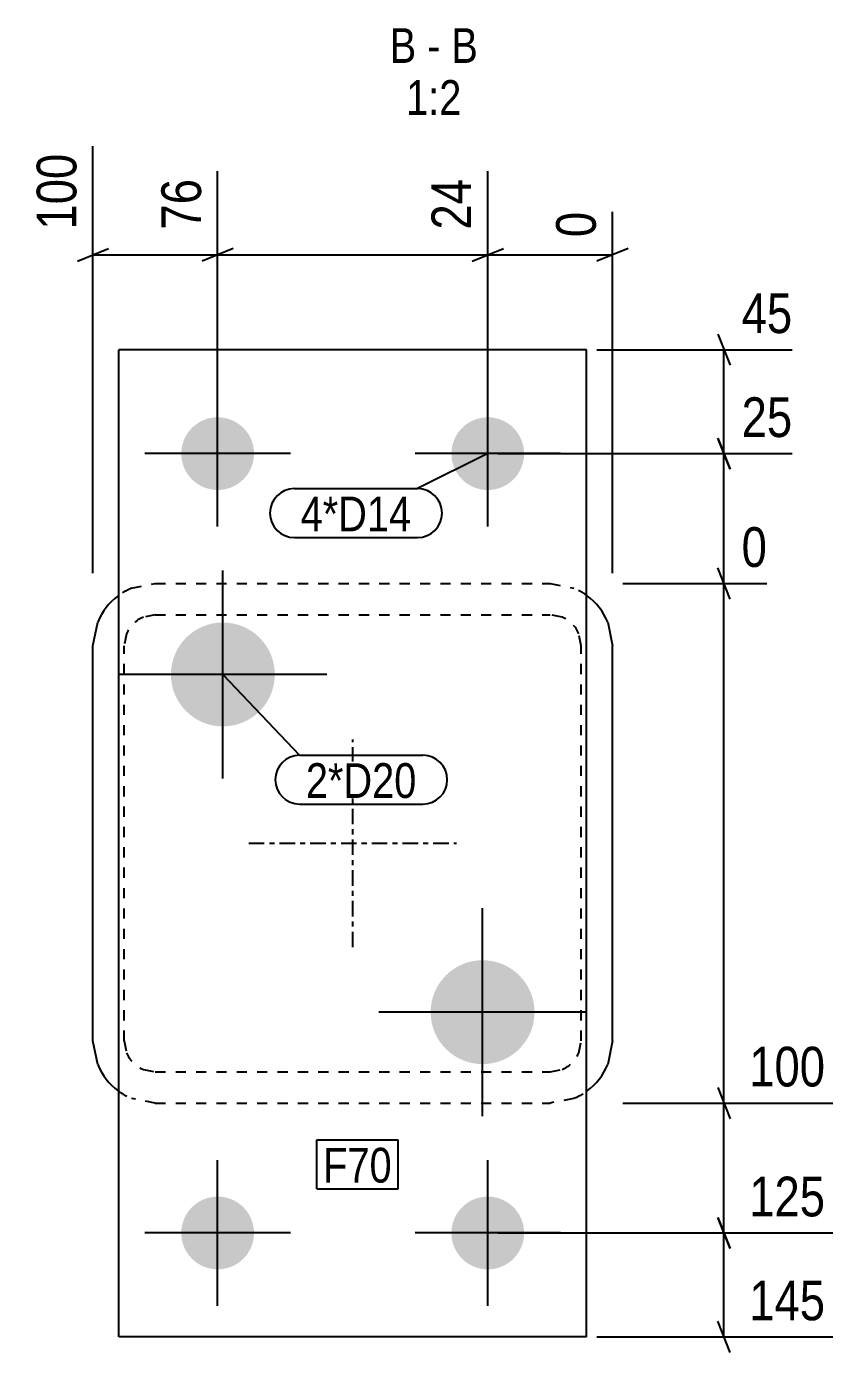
# Model space of a CAD drawing. Header units: millimetres. Extents: x 3 to 34735, y 3 to 809.
# Drawn here: x 13057.7 to 13213.1, y 4.8 to 260 of the extents above; entities that cross this region are included whole.
import ezdxf

# ---------------------------------------------------------------- set-up
doc = ezdxf.new("R2010")
doc.units = ezdxf.units.MM
doc.linetypes.add('DXK_LINE_DOT2', pattern=[3.9198, 1.9599, -1.9599])
doc.linetypes.add('DXK_LINE_DOT3', pattern=[5.9187, 2.979, -0.9799, 0.9799, -0.9799])
for name, color, linetype in [('MÅLSÆTNING', 7, 'Continuous'), ('STÅL', 7, 'Continuous'), ('TEKST', 7, 'Continuous')]:
    doc.layers.add(name, color=color, linetype=linetype)
doc.styles.add('Arial Narrow', font='ARIALN.TTF', dxfattribs={"height": 0.2})

msp = doc.modelspace()

# ---------------------------------------------------------------- hatches: boundary and pattern name
at = {"layer": 'STÅL', "linetype": 'Continuous'}
for points in [[(13087.52, 177.8, -1), (13101.52, 177.8, -1)], [(13139.52, 177.8, -1), (13153.52, 177.8, -1)], [(13095.52, 125.3, -1), (13095.52, 145.3, -1)], [(13145.52, 60.3, -1), (13145.52, 80.3, -1)], [(13087.52, 27.8, -1), (13101.52, 27.8, -1)], [(13139.52, 27.8, -1), (13153.52, 27.8, -1)]]:
    msp.add_hatch(color=96, dxfattribs=at).paths.add_polyline_path(points)

# ---------------------------------------------------------------- linework, layer by layer
at = {"layer": 'MÅLSÆTNING', "color": 7, "linetype": 'Continuous'}
for p, q in [((13070.52, 154.8), (13070.52, 237.01)), ((13094.52, 179.8), (13094.52, 232.14)), ((13094.52, 179.8), (13094.52, 232.14)), ((13146.52, 179.8), (13146.52, 232.14)), ((13146.52, 179.8), (13146.52, 232.14)), ((13170.52, 154.8), (13170.52, 224.35)), ((13067.52, 214.87), (13073.52, 217.27)), ((13097.52, 217.27), (13091.52, 214.87)), ((13097.52, 217.27), (13091.52, 214.87)), ((13143.52, 214.87), (13149.52, 217.27)), ((13143.52, 214.87), (13149.52, 217.27)), ((13173.52, 217.27), (13167.52, 214.87)), ((13070.52, 216.07), (13094.52, 216.07)), ((13094.52, 216.07), (13146.52, 216.07)), ((13146.52, 216.07), (13170.52, 216.07)), ((13190.79, 200.8), (13193.19, 194.8)), ((13167.52, 197.8), (13205.14, 197.8)), ((13191.99, 177.8), (13191.99, 197.8)), ((13193.19, 174.8), (13190.79, 180.8)), ((13190.79, 180.8), (13193.19, 174.8)), ((13148.52, 177.8), (13205.14, 177.8)), ((13148.52, 177.8), (13205.14, 177.8)), ((13191.99, 152.8), (13191.99, 177.8)), ((13193.19, 149.8), (13190.79, 155.8)), ((13193.19, 149.8), (13190.79, 155.8)), ((13172.52, 152.8), (13200.27, 152.8)), ((13172.52, 152.8), (13200.27, 152.8)), ((13191.99, 52.8), (13191.99, 152.8)), ((13190.79, 55.8), (13193.19, 49.8)), ((13190.79, 55.8), (13193.19, 49.8)), ((13172.52, 52.8), (13212.93, 52.8)), ((13172.52, 52.8), (13212.93, 52.8)), ((13191.99, 27.8), (13191.99, 52.8)), ((13193.19, 24.8), (13190.79, 30.8)), ((13190.79, 30.8), (13193.19, 24.8)), ((13148.52, 27.8), (13212.93, 27.8)), ((13148.52, 27.8), (13212.93, 27.8)), ((13191.99, 7.8), (13191.99, 27.8)), ((13193.19, 4.8), (13190.79, 10.8)), ((13167.52, 7.8), (13212.93, 7.8))]:
    msp.add_line(p, q, dxfattribs=at)
at = {"layer": 'STÅL', "color": 2, "linetype": 'Continuous'}
for p, q in [((13075.52, 7.8), (13075.52, 197.8)), ((13165.52, 197.8), (13075.52, 197.8)), ((13165.52, 7.8), (13165.52, 197.8)), ((13070.52, 140.8), (13071.44, 145.39)), ((13169.61, 145.39), (13170.52, 140.8)), ((13070.52, 64.8), (13070.52, 140.8)), ((13170.52, 64.8), (13170.52, 140.8)), ((13071.44, 60.21), (13070.52, 64.8)), ((13170.52, 64.8), (13169.61, 60.21)), ((13165.52, 7.8), (13075.52, 7.8))]:
    msp.add_line(p, q, dxfattribs=at)
at = {"layer": 'STÅL', "color": 96, "linetype": 'Continuous'}
for p, q in [((13094.52, 163.8), (13094.52, 191.8)), ((13146.52, 163.8), (13146.52, 191.8)), ((13108.52, 177.8), (13080.52, 177.8)), ((13160.52, 177.8), (13132.52, 177.8)), ((13095.52, 115.3), (13095.52, 155.3)), ((13115.52, 135.3), (13075.52, 135.3)), ((13145.52, 50.3), (13145.52, 90.3)), ((13165.52, 70.3), (13125.52, 70.3)), ((13094.52, 13.8), (13094.52, 41.8)), ((13146.52, 13.8), (13146.52, 41.8)), ((13108.52, 27.8), (13080.52, 27.8)), ((13160.52, 27.8), (13132.52, 27.8))]:
    msp.add_line(p, q, dxfattribs=at)
at = {"layer": 'STÅL', "color": 7, "linetype": 'DXK_LINE_DOT2'}
for p, q in [((13077.93, 151.89), (13082.52, 152.8)), ((13082.52, 152.8), (13158.52, 152.8)), ((13158.52, 152.8), (13163.11, 151.89)), ((13082.52, 146.8), (13080.23, 146.34)), ((13082.52, 146.8), (13158.52, 146.8)), ((13160.82, 146.34), (13158.52, 146.8)), ((13076.98, 143.1), (13076.52, 140.8)), ((13164.52, 140.8), (13164.07, 143.1)), ((13076.52, 64.8), (13076.52, 140.8)), ((13164.52, 64.8), (13164.52, 140.8)), ((13076.52, 64.8), (13076.98, 62.5)), ((13164.07, 62.5), (13164.52, 64.8)), ((13080.23, 59.26), (13082.52, 58.8)), ((13082.52, 58.8), (13158.52, 58.8)), ((13158.52, 58.8), (13160.82, 59.26)), ((13082.52, 52.8), (13077.93, 53.71)), ((13163.11, 53.71), (13158.52, 52.8)), ((13082.52, 52.8), (13158.52, 52.8))]:
    msp.add_line(p, q, dxfattribs=at)
at = {"layer": 'STÅL', "color": 7, "linetype": 'DXK_LINE_DOT3'}
for p, q in [((13120.52, 82.8), (13120.52, 122.8)), ((13100.52, 102.8), (13140.52, 102.8))]:
    msp.add_line(p, q, dxfattribs=at)
at = {"layer": 'STÅL', "color": 7, "linetype": 'DXK_LINE_DOT2'}
for centre, radius, start, end in [((13082.52, 140.8), 12, 112.5, 126.4486), ((13158.52, 140.8), 12, 53.5514, 67.5), ((13082.52, 140.8), 6, 112.5, 157.5), ((13158.52, 140.8), 6, 22.5, 67.5), ((13082.52, 64.8), 6, 202.5, 247.5), ((13158.52, 64.8), 6, 292.5, 337.5), ((13082.52, 64.8), 12, 233.5514, 247.5), ((13158.52, 64.8), 12, 292.5, 306.4486)]:
    msp.add_arc(centre, radius, start, end, dxfattribs=at)
at = {"layer": 'STÅL', "color": 2, "linetype": 'Continuous'}
for centre, start, end in [((13082.52, 140.8), 126.4486, 157.5), ((13158.52, 140.8), 22.5, 53.5514), ((13082.52, 64.8), 202.5, 233.5514), ((13158.52, 64.8), 306.4486, 337.5)]:
    msp.add_arc(centre, 12, start, end, dxfattribs=at)

# ---------------------------------------------------------------- wipeouts: each hides what was drawn before it
at = {"color": 0, "linetype": 'Continuous'}
for points, layer in [([(13068.92, 237.15), (13057.72, 237.15), (13057.72, 219.33), (13068.92, 219.33)], 'MÅLSÆTNING'), ([(13092.92, 232.28), (13081.72, 232.28), (13081.72, 219.33), (13092.92, 219.33)], 'MÅLSÆTNING'), ([(13144.92, 232.28), (13133.72, 232.28), (13133.72, 219.33), (13144.92, 219.33)], 'MÅLSÆTNING'), ([(13213.07, 54.4), (13213.07, 65.6), (13195.25, 65.6), (13195.25, 54.4)], 'MÅLSÆTNING'), ([(13213.07, 29.4), (13213.07, 40.6), (13195.25, 40.6), (13195.25, 29.4)], 'MÅLSÆTNING'), ([(13213.07, 9.4), (13213.07, 20.6), (13195.25, 20.6), (13195.25, 9.4)], 'MÅLSÆTNING'), ([(13132.75, 253.01), (13132.75, 260.01), (13127.64, 260.01), (13127.64, 253.01)], 'TEKST'), ([(13137.4, 253.01), (13137.4, 260.01), (13134.85, 260.01), (13134.85, 253.01)], 'TEKST'), ([(13144.61, 253.01), (13144.61, 260.01), (13139.5, 260.01), (13139.5, 253.01)], 'TEKST'), ([(13141.46, 243.01), (13141.46, 250.01), (13130.79, 250.01), (13130.79, 243.01)], 'TEKST')]:
    msp.add_wipeout(points, dxfattribs=at).dxf.layer = layer
at = {"color": 0}
for points in [[(13131.81, 162.86), (13131.81, 169.86), (13110.49, 169.86), (13110.49, 162.86)], [(13128.04, 37.5), (13128.04, 44.5), (13114.83, 44.5), (13114.83, 37.5)]]:
    msp.add_wipeout(points, dxfattribs=at).dxf.layer = 'TEKST'

# ---------------------------------------------------------------- next in the draw order: texts
at = {"layer": 'MÅLSÆTNING', "color": 3, "linetype": 'Continuous', "style": 'Arial Narrow'}
for s, p in [('100', (13067.32, 220.93)), ('76', (13091.32, 220.93)), ('24', (13143.32, 220.93))]:
    msp.add_text(s, height=7.635, rotation=90.0002, dxfattribs=at).set_placement(p)
for s, p in [('100', (13196.85, 56)), ('125', (13196.85, 31)), ('145', (13196.85, 11))]:
    msp.add_text(s, height=7.635, dxfattribs=at).set_placement(p)
at = {"layer": 'TEKST', "color": 3, "linetype": 'Continuous', "style": 'Arial Narrow'}
for s, height, p in [('B', 6.68, (13127.64, 253.01)), ('B', 6.68, (13139.5, 253.01)), ('-', 6.68, (13134.85, 253.01)), ('1:2', 6.681, (13130.79, 243.01))]:
    msp.add_text(s, height=height, dxfattribs=at).set_placement(p)

# ---------------------------------------------------------------- next in the draw order: wipeouts: each hides what was drawn before it
at = {"color": 0, "linetype": 'Continuous'}
for points in [[(13168.92, 225.95), (13157.72, 225.95), (13157.72, 217.87), (13168.92, 217.87)], [(13206.74, 199.4), (13206.74, 210.6), (13193.79, 210.6), (13193.79, 199.4)], [(13206.74, 179.4), (13206.74, 190.6), (13193.79, 190.6), (13193.79, 179.4)], [(13201.87, 154.4), (13201.87, 165.6), (13193.79, 165.6), (13193.79, 154.4)]]:
    msp.add_wipeout(points, dxfattribs=at).dxf.layer = 'MÅLSÆTNING'
at = {"color": 0}
for points in [[(13131.81, 162.86), (13131.81, 169.86), (13110.49, 169.86), (13110.49, 162.86)], [(13132.82, 111.54), (13132.82, 118.54), (13111.5, 118.54), (13111.5, 111.54)], [(13128.04, 37.5), (13128.04, 44.5), (13114.83, 44.5), (13114.83, 37.5)]]:
    msp.add_wipeout(points, dxfattribs=at).dxf.layer = 'TEKST'

# ---------------------------------------------------------------- next in the draw order: linework, layer by layer
at = {"layer": 'TEKST', "color": 7, "linetype": 'Continuous'}
for p, q in [((13146.52, 177.8), (13133.01, 171.06)), ((13109.29, 171.06), (13133.01, 171.06)), ((13109.29, 161.66), (13133.01, 161.66)), ((13113.63, 45.7), (13129.24, 45.7)), ((13113.63, 36.3), (13113.63, 45.7)), ((13129.24, 36.3), (13129.24, 45.7)), ((13113.63, 36.3), (13129.24, 36.3))]:
    msp.add_line(p, q, dxfattribs=at)
for centre, start, end in [((13109.29, 166.36), 90, 270), ((13133.01, 166.36), 270, 90)]:
    msp.add_arc(centre, 4.7, start, end, dxfattribs=at)

# ---------------------------------------------------------------- next in the draw order: texts
at = {"layer": 'MÅLSÆTNING', "color": 3, "linetype": 'Continuous', "style": 'Arial Narrow'}
msp.add_text('0', height=7.64, rotation=90.0002, dxfattribs=at).set_placement((13167.32, 219.47))
for s, height, p in [('45', 7.635, (13195.39, 201)), ('25', 7.635, (13195.39, 181)), ('0', 7.64, (13195.39, 156))]:
    msp.add_text(s, height=height, dxfattribs=at).set_placement(p)
at = {"layer": 'TEKST', "color": 3, "style": 'Arial Narrow'}
for s, p in [('4*D14', (13110.49, 162.86)), ('F70', (13114.83, 37.5))]:
    msp.add_text(s, height=6.681, dxfattribs=at).set_placement(p)

# ---------------------------------------------------------------- next in the draw order: wipeouts: each hides what was drawn before it
at = {"color": 0}
msp.add_wipeout([(13132.82, 111.54), (13132.82, 118.54), (13111.5, 118.54), (13111.5, 111.54)], dxfattribs=at).dxf.layer = 'TEKST'

# ---------------------------------------------------------------- next in the draw order: linework, layer by layer
at = {"layer": 'TEKST', "color": 7, "linetype": 'Continuous'}
for p, q in [((13095.52, 135.3), (13110.3, 119.74)), ((13110.3, 119.74), (13134.02, 119.74)), ((13110.3, 110.34), (13134.02, 110.34))]:
    msp.add_line(p, q, dxfattribs=at)
for centre, start, end in [((13110.3, 115.04), 90, 270), ((13134.02, 115.04), 270, 90)]:
    msp.add_arc(centre, 4.7, start, end, dxfattribs=at)

# ---------------------------------------------------------------- next in the draw order: texts
at = {"layer": 'TEKST', "color": 3, "style": 'Arial Narrow'}
msp.add_text('2*D20', height=6.681, dxfattribs=at).set_placement((13111.5, 111.54))

doc.saveas('drawing.dxf')
